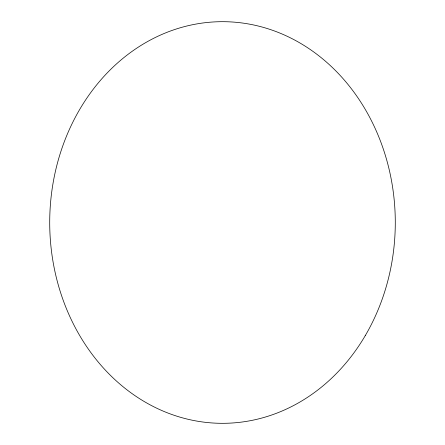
<?xml version="1.0" encoding="UTF-8"?>
<svg xmlns="http://www.w3.org/2000/svg" width="445" height="445" viewBox="0 0 445 445"><rect width="100%" height="100%" fill="white"/><g stroke="black" fill="none" stroke-linecap="round" stroke-linejoin="round"><path stroke-width="0.67" d="M365.234 335.675A200.817 172.788 -90 0 0 235.466 22.25A200.817 172.788 -90 0 0 66.8 309.575A200.817 172.788 -90 0 0 365.234 335.675"/></g></svg>
